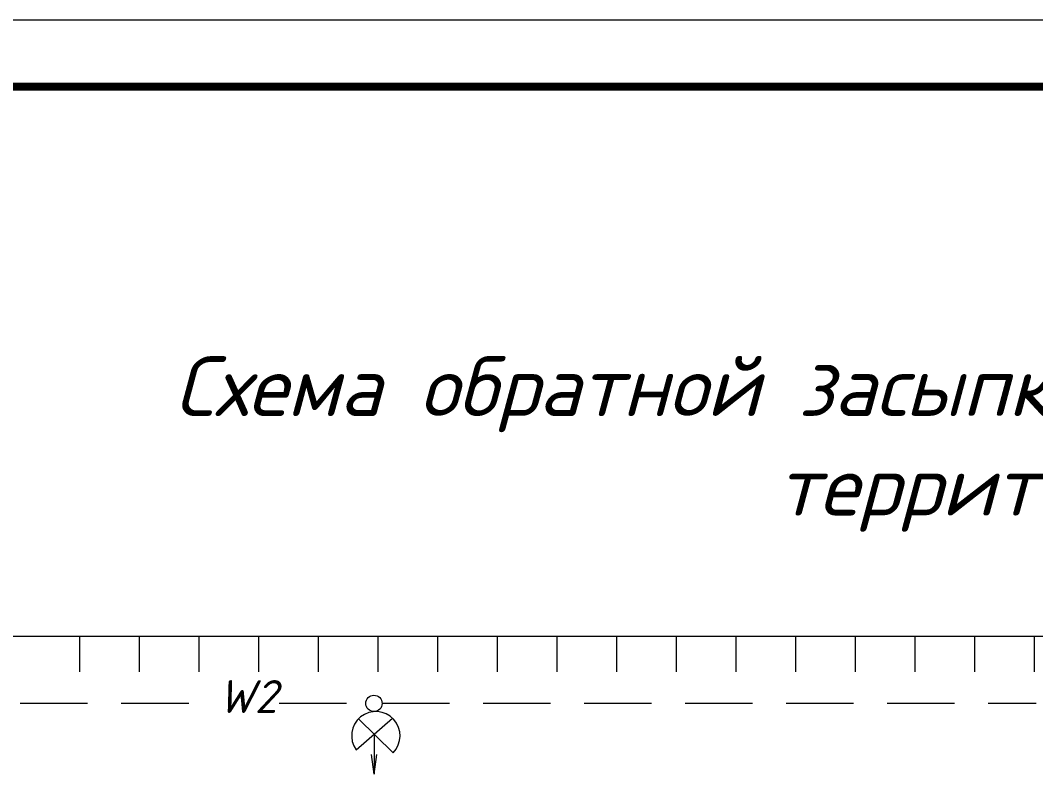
# Model space of a CAD drawing. Header units: millimetres. Extents: x 27137 to 30937, y -4667 to -569.
# Drawn here: x 28579.3 to 28655.9, y -626.1 to -568.7 of the extents above; entities that cross this region are included whole.
import ezdxf

# ---------------------------------------------------------------- set-up
doc = ezdxf.new("R2010")
doc.units = ezdxf.units.MM
doc.header["$LTSCALE"] = 0.4
doc.linetypes.add('штриховаяX2', pattern=[38.1, 25.4, -12.7])
doc.styles.add('Isocpeur', font='isocpeui.ttf', dxfattribs={"height": 2.5})

msp = doc.modelspace()

# ---------------------------------------------------------------- linework, layer by layer
at = {"lineweight": 15}
for p, q in [((28178.1826, -615.0909), (28713.0342, -615.0909)), ((28583.8213, -617.7909), (28583.8213, -615.0909)), ((28588.3213, -617.7909), (28588.3213, -615.0909)), ((28592.8213, -617.7909), (28592.8213, -615.0909)), ((28597.3213, -617.7909), (28597.3213, -615.0909)), ((28601.8213, -617.7909), (28601.8213, -615.0909)), ((28606.3213, -617.7909), (28606.3213, -615.0909)), ((28610.8213, -617.7909), (28610.8213, -615.0909)), ((28615.3213, -617.7909), (28615.3213, -615.0909)), ((28615.3213, -617.7909), (28615.3213, -615.0909)), ((28615.3213, -617.7909), (28615.3213, -615.0909)), ((28619.8213, -617.7909), (28619.8213, -615.0909)), ((28619.8213, -617.7909), (28619.8213, -615.0909)), ((28624.3213, -617.7909), (28624.3213, -615.0909)), ((28628.8213, -617.7909), (28628.8213, -615.0909)), ((28633.3213, -617.7909), (28633.3213, -615.0909)), ((28637.8213, -617.7909), (28637.8213, -615.0909)), ((28642.3213, -617.7909), (28642.3213, -615.0909)), ((28646.8213, -617.7909), (28646.8213, -615.0909)), ((28651.3213, -617.7909), (28651.3213, -615.0909)), ((28651.3213, -617.7909), (28651.3213, -615.0909)), ((28655.8213, -617.7909), (28655.8213, -615.0909))]:
    msp.add_line(p, q, dxfattribs=at)
at = {"linetype": 'штриховаяX2', "lineweight": 15, "ltscale": 0.5}
for p, q in [((28579.3213, -620.1586), (28592.8438, -620.1586)), ((28598.8459, -620.1586), (28605.3793, -620.1586)), ((28606.6125, -620.1586), (28655.9499, -620.1586))]:
    msp.add_line(p, q, dxfattribs=at)
at = {"lineweight": 15, "ltscale": 0.5}
for p, q in [((28604.6585, -623.6736), (28607.3927, -621.2749)), ((28607.45, -623.8812), (28604.8327, -621.3312)), ((28606.0153, -622.4833), (28606.0153, -625.4943)), ((28606.0153, -625.4943), (28605.8211, -624.0244)), ((28606.0153, -625.4943), (28606.2067, -624.028))]:
    msp.add_line(p, q, dxfattribs=at)
at = {"color": 7, "lineweight": 15}
msp.add_lwpolyline([(28130.6969, -1162.6747), (28971.6969, -1162.6747), (28971.6969, -568.6747), (28130.6969, -568.6747)], close=True, dxfattribs=at)
at = {"lineweight": 15, "const_width": 0.6}
msp.add_lwpolyline([(28150.6969, -1157.6747), (28966.6969, -1157.6747), (28966.6969, -573.6747), (28150.6969, -573.6747)], close=True, dxfattribs=at)
msp.add_lwpolyline([(28150.6969, -573.6747), (28966.6969, -573.6747), (28966.6969, -1157.6747), (28150.6969, -1157.6747)], dxfattribs=at)
at = {"lineweight": 15, "ltscale": 0.5}
msp.add_circle((28605.9959, -620.1679), 0.6167, dxfattribs=at)
msp.add_arc((28606.1414, -622.6062), 1.8271, 315.74633, 215.748105, dxfattribs=at)

# ---------------------------------------------------------------- texts
at = {"lineweight": 15, "insert": (28653.2522, -607.2265), "char_height": 4.5, "attachment_point": 8, "style": 'Isocpeur'}
msp.add_mtext_dynamic_manual_height_columns('Схема обратной засыпки и благоустройство территории', width=148.56988, gutter_width=12.5, heights=[0], dxfattribs=at)
at = {"linetype": 'штриховаяX2', "lineweight": 15, "insert": (28594.2279, -618.4057), "char_height": 2.48181, "attachment_point": 1, "style": 'Isocpeur'}
msp.add_mtext_dynamic_manual_height_columns('W2', width=3.719358, gutter_width=12.5, heights=[0], dxfattribs=at)

doc.saveas('drawing.dxf')
